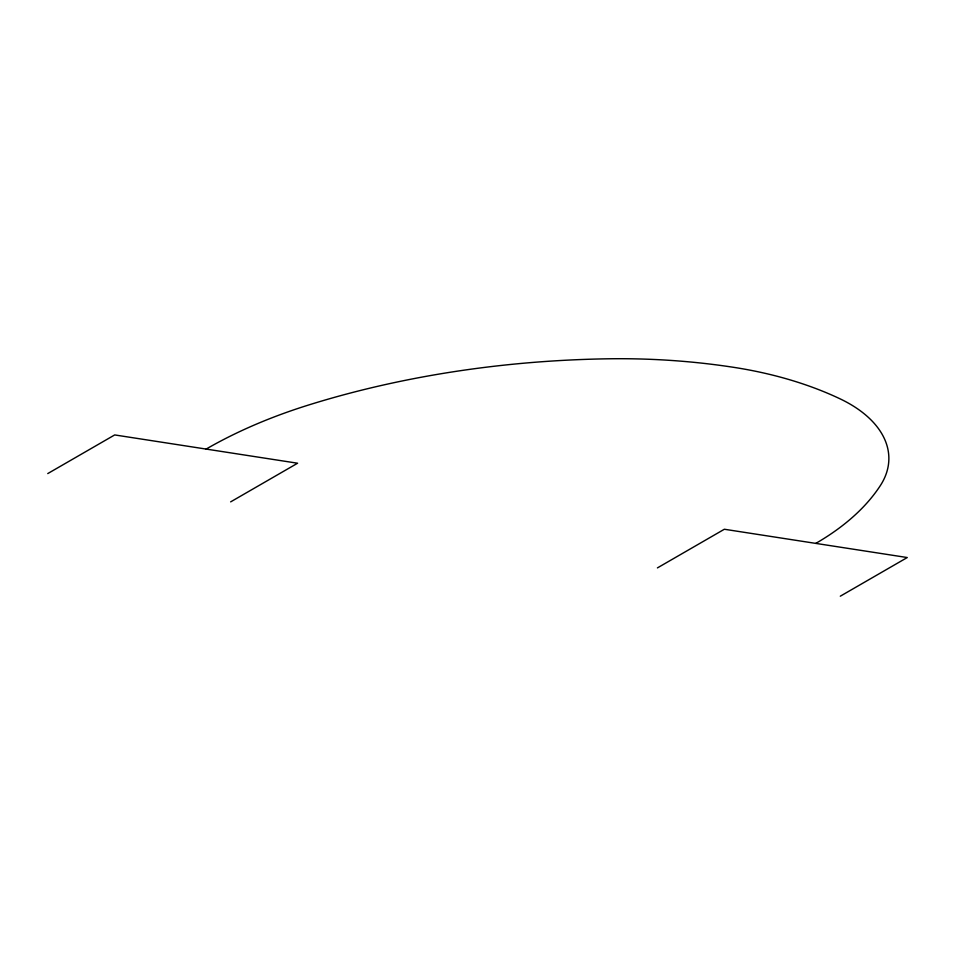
<?xml version="1.0" encoding="UTF-8"?>
<svg xmlns="http://www.w3.org/2000/svg" width="955" height="955" viewBox="0 0 955 955"><rect width="100%" height="100%" fill="white"/><g stroke="black" fill="none" stroke-linecap="round" stroke-linejoin="round"><path stroke-width="1.43" d="M47.75 473.585L114.696 434.931L297.59 463.223L230.644 501.876M657.41 567.903L724.356 529.249L907.25 557.541L840.304 596.195M815.797 543.395A282.012 162.816 0 0 0 880.271 485.701A133.736 77.212 0 0 0 839.911 398.76A282.012 162.816 0 0 0 734.12 367.4A441.676 254.997 0 0 0 607.858 358.805A667.247 385.235 0 0 0 308.047 405.183A441.676 254.997 0 0 0 206.149 449.077"/></g></svg>
